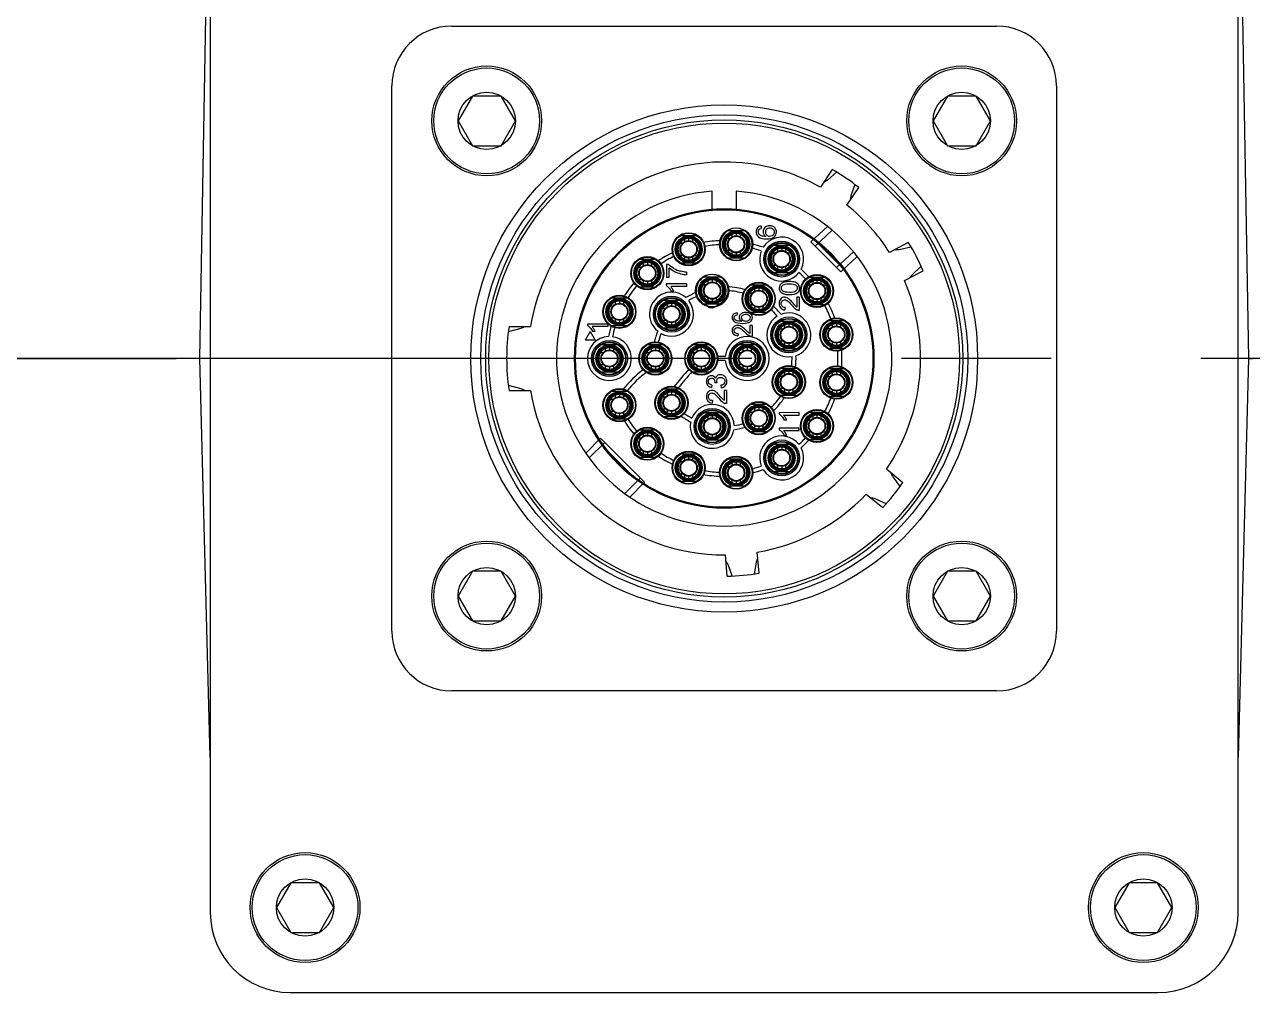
# Model space of a CAD drawing. Header units: millimetres. Extents: x 5828 to 6704, y 123 to 421.
# Drawn here: x 6415.138 to 6418.214, y 176.205 to 178.628 of the extents above; entities that cross this region are included whole.
import ezdxf

# ---------------------------------------------------------------- set-up
doc = ezdxf.new("R2010")
doc.units = ezdxf.units.MM
doc.linetypes.add('BANKLINE1', pattern=[5.5, 4, -1.5])
doc.linetypes.add('CENTER', pattern=[0.6, 0.375, -0.075, 0.075, -0.075])
doc.layers.add('00_COMPONENTS', color=7, linetype='BANKLINE1')
doc.layers.add('外形图', color=7, linetype='Continuous')

msp = doc.modelspace()

# ---------------------------------------------------------------- linework, layer by layer
at = {"layer": '00_COMPONENTS', "linetype": 'CENTER', "ltscale": 5}
msp.add_line((6455.9597, 177.7918), (6394.7489, 177.7918), dxfattribs=at)
at = {"layer": '外形图', "linetype": 'Continuous'}
for p, q in [((6415.5771, 177.7921), (6415.6015, 179.1903)), ((6418.18, 179.1903), (6418.2044, 177.7921)), ((6415.6032, 179.1796), (6415.6032, 176.4046)), ((6418.1783, 176.4046), (6418.1783, 179.1796)), ((6416.2082, 178.6246), (6417.5733, 178.6246)), ((6416.0582, 177.1096), (6416.0582, 178.4746)), ((6416.2599, 178.4493), (6416.224, 178.3871)), ((6416.3316, 178.4493), (6416.2599, 178.4493)), ((6416.3675, 178.3871), (6416.3316, 178.4493)), ((6417.4499, 178.4493), (6417.414, 178.3871)), ((6417.5216, 178.4493), (6417.4499, 178.4493)), ((6417.5575, 178.3871), (6417.5216, 178.4493)), ((6417.7233, 178.4746), (6417.7233, 177.1096)), ((6416.224, 178.3871), (6416.2599, 178.325)), ((6416.3316, 178.325), (6416.3675, 178.3871)), ((6417.414, 178.3871), (6417.4499, 178.325)), ((6417.5216, 178.325), (6417.5575, 178.3871)), ((6416.2599, 178.325), (6416.3316, 178.325)), ((6417.4499, 178.325), (6417.5216, 178.325)), ((6417.1615, 178.2651), (6417.1318, 178.221)), ((6417.1494, 178.239), (6417.1721, 178.2589)), ((6416.8607, 178.1659), (6416.8607, 178.211)), ((6416.9207, 178.211), (6416.9207, 178.1659)), ((6417.1981, 178.1763), (6417.2278, 178.2204)), ((6417.2181, 178.2279), (6417.2082, 178.1993)), ((6416.9445, 178.1121), (6416.8969, 178.1121)), ((6416.983, 178.1237), (6416.9835, 178.1176)), ((6417.1494, 178.123), (6417.1078, 178.0842)), ((6417.1184, 178.0735), (6417.1612, 178.1134)), ((6416.774, 178.0806), (6416.7885, 178.0806)), ((6416.8255, 178.0996), (6416.7779, 178.0996)), ((6416.7917, 178.0829), (6416.7917, 178.0955)), ((6416.8017, 178.0956), (6416.8017, 178.0856)), ((6416.8117, 178.0955), (6416.8117, 178.0829)), ((6416.893, 178.0931), (6416.9075, 178.0931)), ((6416.9107, 178.0954), (6416.9107, 178.108)), ((6416.9207, 178.1081), (6416.9207, 178.0981)), ((6416.9307, 178.108), (6416.9307, 178.0954)), ((6417.1078, 178.0842), (6417.1828, 178.0092)), ((6417.1259, 178.0803), (6417.1789, 178.0272)), ((6417.3519, 178.0826), (6417.3049, 178.0577)), ((6416.774, 178.0506), (6416.7885, 178.0506)), ((6416.7917, 178.0357), (6416.7917, 178.0483)), ((6416.8117, 178.0483), (6416.8117, 178.0357)), ((6416.893, 178.0631), (6416.9075, 178.0631)), ((6416.9107, 178.0482), (6416.9107, 178.0608)), ((6416.9207, 178.0581), (6416.9207, 178.0481)), ((6416.9307, 178.0608), (6416.9307, 178.0482)), ((6417.007, 178.0561), (6417.0215, 178.0561)), ((6417.0585, 178.0751), (6417.0109, 178.0751)), ((6417.0247, 178.0584), (6417.0247, 178.071)), ((6417.0347, 178.0711), (6417.0347, 178.0611)), ((6417.0447, 178.071), (6417.0447, 178.0584)), ((6417.1435, 178.0626), (6417.1443, 178.0633)), ((6417.2147, 178.0595), (6417.1722, 178.0198)), ((6417.1828, 178.0092), (6417.224, 178.0477)), ((6417.3289, 178.0653), (6417.3583, 178.0721)), ((6416.6705, 178.0206), (6416.685, 178.0206)), ((6416.722, 178.0396), (6416.6744, 178.0396)), ((6416.6882, 178.0229), (6416.6882, 178.0355)), ((6416.6982, 178.0356), (6416.6982, 178.0256)), ((6416.7082, 178.0355), (6416.7082, 178.0229)), ((6416.7465, 178.0272), (6416.7465, 177.9949)), ((6416.7513, 178.0272), (6416.7465, 178.0272)), ((6416.7524, 178.0194), (6416.7524, 177.9949)), ((6416.7779, 178.0316), (6416.8255, 178.0316)), ((6416.8017, 178.0456), (6416.8017, 178.0356)), ((6416.8969, 178.0441), (6416.9445, 178.0441)), ((6417.007, 178.0261), (6417.0215, 178.0261)), ((6417.0247, 178.0112), (6417.0247, 178.0238)), ((6417.0347, 178.0211), (6417.0347, 178.0111)), ((6417.0447, 178.0238), (6417.0447, 178.0112)), ((6417.162, 178.0457), (6417.1612, 178.0449)), ((6417.3843, 178.0232), (6417.3623, 178.0026)), ((6416.6705, 177.9906), (6416.685, 177.9906)), ((6416.6882, 177.9757), (6416.6882, 177.9883)), ((6416.6982, 177.9856), (6416.6982, 177.9756)), ((6416.7082, 177.9883), (6416.7082, 177.9757)), ((6416.7524, 177.9949), (6416.7465, 177.9949)), ((6416.7959, 178.0082), (6416.7959, 178.0019)), ((6416.8845, 177.9961), (6416.8369, 177.9961)), ((6416.8507, 177.9794), (6416.8507, 177.992)), ((6416.8607, 177.9921), (6416.8607, 177.9821)), ((6416.8707, 177.992), (6416.8707, 177.9794)), ((6417.0109, 178.0071), (6417.0585, 178.0071)), ((6417.147, 177.9951), (6417.0994, 177.9951)), ((6417.1132, 177.9784), (6417.1132, 177.991)), ((6417.1232, 177.9911), (6417.1232, 177.9811)), ((6417.1332, 177.991), (6417.1332, 177.9784)), ((6417.3425, 177.987), (6417.3894, 178.012)), ((6416.6744, 177.9716), (6416.722, 177.9716)), ((6416.7457, 177.9787), (6416.7457, 177.9748)), ((6416.7959, 177.9787), (6416.7457, 177.9787)), ((6416.7959, 177.9726), (6416.7568, 177.9726)), ((6416.7642, 177.9603), (6416.7582, 177.9603)), ((6416.7959, 177.9787), (6416.7959, 177.9726)), ((6416.833, 177.9771), (6416.8475, 177.9771)), ((6416.9495, 177.9566), (6416.964, 177.9566)), ((6417.001, 177.9756), (6416.9534, 177.9756)), ((6416.9672, 177.9589), (6416.9672, 177.9715)), ((6416.9772, 177.9716), (6416.9772, 177.9616)), ((6416.9872, 177.9715), (6416.9872, 177.9589)), ((6417.0955, 177.9761), (6417.11, 177.9761)), ((6416.6005, 177.9241), (6416.615, 177.9241)), ((6416.652, 177.9431), (6416.6044, 177.9431)), ((6416.6182, 177.9264), (6416.6182, 177.939)), ((6416.6282, 177.9391), (6416.6282, 177.9291)), ((6416.6382, 177.939), (6416.6382, 177.9264)), ((6416.7825, 177.9371), (6416.7349, 177.9371)), ((6416.7487, 177.9204), (6416.7487, 177.933)), ((6416.7587, 177.9331), (6416.7587, 177.9231)), ((6416.7687, 177.933), (6416.7687, 177.9204)), ((6416.833, 177.9471), (6416.8475, 177.9471)), ((6416.8845, 177.9281), (6416.8369, 177.9281)), ((6416.8507, 177.9322), (6416.8507, 177.9448)), ((6416.8607, 177.9421), (6416.8607, 177.9321)), ((6416.8707, 177.9448), (6416.8707, 177.9322)), ((6416.9495, 177.9266), (6416.964, 177.9266)), ((6416.9672, 177.9117), (6416.9672, 177.9243)), ((6416.9872, 177.9243), (6416.9872, 177.9117)), ((6417.0728, 177.9456), (6417.0728, 177.921)), ((6417.0787, 177.9456), (6417.0728, 177.9456)), ((6417.0787, 177.9456), (6417.0787, 177.9125)), ((6417.0955, 177.9461), (6417.11, 177.9461)), ((6417.0994, 177.9271), (6417.147, 177.9271)), ((6417.1132, 177.9312), (6417.1132, 177.9438)), ((6417.1232, 177.9411), (6417.1232, 177.9311)), ((6417.1332, 177.9438), (6417.1332, 177.9312)), ((6416.6005, 177.8941), (6416.615, 177.8941)), ((6416.731, 177.9181), (6416.7455, 177.9181)), ((6416.9158, 177.8962), (6416.9166, 177.8979)), ((6416.9229, 177.9064), (6416.9233, 177.9014)), ((6417.001, 177.9076), (6416.9534, 177.9076)), ((6416.9772, 177.9216), (6416.9772, 177.9116)), ((6417.0436, 177.92), (6417.0429, 177.9137)), ((6416.3504, 177.8596), (6416.3818, 177.868)), ((6416.3516, 177.8721), (6416.4053, 177.8721)), ((6416.5486, 177.8784), (6416.5486, 177.8745)), ((6416.5988, 177.8784), (6416.5486, 177.8784)), ((6416.5988, 177.8723), (6416.5597, 177.8723)), ((6416.5988, 177.8784), (6416.5988, 177.8723)), ((6416.6044, 177.8751), (6416.652, 177.8751)), ((6416.6182, 177.8792), (6416.6182, 177.8918)), ((6416.6282, 177.8891), (6416.6282, 177.8791)), ((6416.6382, 177.8918), (6416.6382, 177.8792)), ((6416.731, 177.8881), (6416.7455, 177.8881)), ((6416.7349, 177.8691), (6416.7825, 177.8691)), ((6416.7487, 177.8732), (6416.7487, 177.8858)), ((6416.7587, 177.8831), (6416.7587, 177.8731)), ((6416.7687, 177.8858), (6416.7687, 177.8732)), ((6416.9547, 177.875), (6416.9547, 177.8549)), ((6416.9606, 177.875), (6416.9547, 177.875)), ((6416.9606, 177.875), (6416.9606, 177.8479)), ((6417.025, 177.8661), (6417.0395, 177.8661)), ((6417.0765, 177.8851), (6417.0289, 177.8851)), ((6417.0427, 177.8684), (6417.0427, 177.881)), ((6417.0527, 177.8811), (6417.0527, 177.8711)), ((6417.0627, 177.881), (6417.0627, 177.8684)), ((6417.144, 177.8671), (6417.1585, 177.8671)), ((6417.1955, 177.8861), (6417.1479, 177.8861)), ((6417.1617, 177.8694), (6417.1617, 177.882)), ((6417.1717, 177.8821), (6417.1717, 177.8721)), ((6417.1817, 177.882), (6417.1817, 177.8694)), ((6416.5547, 177.8595), (6416.5422, 177.8379)), ((6416.5672, 177.8379), (6416.5422, 177.8379)), ((6416.5547, 177.8595), (6416.5672, 177.8379)), ((6416.5671, 177.86), (6416.5611, 177.86)), ((6416.9255, 177.854), (6416.9249, 177.8489)), ((6417.025, 177.8361), (6417.0395, 177.8361)), ((6417.0427, 177.8212), (6417.0427, 177.8338)), ((6417.0627, 177.8338), (6417.0627, 177.8212)), ((6417.144, 177.8371), (6417.1585, 177.8371)), ((6417.1617, 177.8222), (6417.1617, 177.8348)), ((6417.1717, 177.8321), (6417.1717, 177.8221)), ((6417.1817, 177.8348), (6417.1817, 177.8222)), ((6416.5755, 177.8071), (6416.59, 177.8071)), ((6416.627, 177.8261), (6416.5794, 177.8261)), ((6416.5932, 177.8094), (6416.5932, 177.822)), ((6416.6032, 177.8221), (6416.6032, 177.8121)), ((6416.6132, 177.822), (6416.6132, 177.8094)), ((6416.6905, 177.8071), (6416.705, 177.8071)), ((6416.742, 177.8261), (6416.6944, 177.8261)), ((6416.7082, 177.8094), (6416.7082, 177.822)), ((6416.7182, 177.8221), (6416.7182, 177.8121)), ((6416.7282, 177.822), (6416.7282, 177.8094)), ((6416.8055, 177.8071), (6416.82, 177.8071)), ((6416.857, 177.8261), (6416.8094, 177.8261)), ((6416.8232, 177.8094), (6416.8232, 177.822)), ((6416.8332, 177.8221), (6416.8332, 177.8121)), ((6416.8432, 177.822), (6416.8432, 177.8094)), ((6416.9205, 177.8071), (6416.935, 177.8071)), ((6416.972, 177.8261), (6416.9244, 177.8261)), ((6416.9382, 177.8094), (6416.9382, 177.822)), ((6416.9482, 177.8221), (6416.9482, 177.8121)), ((6416.9582, 177.822), (6416.9582, 177.8094)), ((6417.0289, 177.8171), (6417.0765, 177.8171)), ((6417.0527, 177.8311), (6417.0527, 177.8211)), ((6417.1479, 177.8181), (6417.1955, 177.8181)), ((6414.9397, 177.7921), (6415.5174, 177.7921)), ((6415.5771, 177.7921), (6415.5671, 177.7921)), ((6415.6032, 176.7941), (6415.5771, 177.7921)), ((6416.5755, 177.7771), (6416.59, 177.7771)), ((6416.5932, 177.7622), (6416.5932, 177.7748)), ((6416.6032, 177.7721), (6416.6032, 177.7621)), ((6416.6132, 177.7748), (6416.6132, 177.7622)), ((6416.6905, 177.7771), (6416.705, 177.7771)), ((6416.7082, 177.7622), (6416.7082, 177.7748)), ((6416.7182, 177.7721), (6416.7182, 177.7621)), ((6416.7282, 177.7748), (6416.7282, 177.7622)), ((6416.8055, 177.7771), (6416.82, 177.7771)), ((6416.8232, 177.7622), (6416.8232, 177.7748)), ((6416.8332, 177.7721), (6416.8332, 177.7621)), ((6416.8432, 177.7748), (6416.8432, 177.7622)), ((6416.8935, 177.7971), (6416.8729, 177.7971)), ((6416.8935, 177.7871), (6416.8729, 177.7871)), ((6416.9205, 177.7771), (6416.935, 177.7771)), ((6416.9382, 177.7622), (6416.9382, 177.7748)), ((6416.9482, 177.7721), (6416.9482, 177.7621)), ((6416.9582, 177.7748), (6416.9582, 177.7622)), ((6418.2044, 177.7921), (6418.1783, 176.7941)), ((6418.2044, 177.7921), (6418.2141, 177.7921)), ((6416.627, 177.7581), (6416.5794, 177.7581)), ((6416.742, 177.7581), (6416.6944, 177.7581)), ((6416.857, 177.7581), (6416.8094, 177.7581)), ((6416.9244, 177.7581), (6416.972, 177.7581)), ((6417.025, 177.7481), (6417.0395, 177.7481)), ((6417.0765, 177.7671), (6417.0289, 177.7671)), ((6417.0427, 177.7504), (6417.0427, 177.763)), ((6417.0527, 177.7631), (6417.0527, 177.7531)), ((6417.0627, 177.763), (6417.0627, 177.7504)), ((6417.144, 177.7471), (6417.1585, 177.7471)), ((6417.1955, 177.7661), (6417.1479, 177.7661)), ((6417.1617, 177.7494), (6417.1617, 177.762)), ((6417.1717, 177.7621), (6417.1717, 177.7521)), ((6417.1817, 177.762), (6417.1817, 177.7494)), ((6416.3818, 177.7162), (6416.3504, 177.7246)), ((6416.3516, 177.7121), (6416.4053, 177.7121)), ((6416.652, 177.7091), (6416.6044, 177.7091)), ((6416.7825, 177.7151), (6416.7349, 177.7151)), ((6416.7487, 177.6984), (6416.7487, 177.711)), ((6416.7587, 177.7111), (6416.7587, 177.7011)), ((6416.7687, 177.711), (6416.7687, 177.6984)), ((6416.8601, 177.7255), (6416.8591, 177.7193)), ((6416.8673, 177.7325), (6416.8672, 177.7315)), ((6416.8726, 177.7308), (6416.8672, 177.7315)), ((6416.8723, 177.7324), (6416.8726, 177.7308)), ((6416.8823, 177.7249), (6416.8831, 177.7187)), ((6416.8904, 177.7121), (6416.8904, 177.6876)), ((6416.8963, 177.7121), (6416.8904, 177.7121)), ((6416.8963, 177.7121), (6416.8963, 177.679)), ((6417.025, 177.7181), (6417.0395, 177.7181)), ((6417.0427, 177.7032), (6417.0427, 177.7158)), ((6417.0527, 177.7131), (6417.0527, 177.7031)), ((6417.0627, 177.7158), (6417.0627, 177.7032)), ((6417.144, 177.7171), (6417.1585, 177.7171)), ((6417.1617, 177.7022), (6417.1617, 177.7148)), ((6417.1717, 177.7121), (6417.1717, 177.7021)), ((6417.1817, 177.7148), (6417.1817, 177.7022)), ((6416.6005, 177.6901), (6416.615, 177.6901)), ((6416.6182, 177.6924), (6416.6182, 177.705)), ((6416.6282, 177.7051), (6416.6282, 177.6951)), ((6416.6382, 177.705), (6416.6382, 177.6924)), ((6416.731, 177.6961), (6416.7455, 177.6961)), ((6416.8612, 177.6865), (6416.8606, 177.6802)), ((6417.0765, 177.6991), (6417.0289, 177.6991)), ((6417.1479, 177.6981), (6417.1955, 177.6981)), ((6416.6005, 177.6601), (6416.615, 177.6601)), ((6416.6182, 177.6452), (6416.6182, 177.6578)), ((6416.6282, 177.6551), (6416.6282, 177.6451)), ((6416.6382, 177.6578), (6416.6382, 177.6452)), ((6416.731, 177.6661), (6416.7455, 177.6661)), ((6416.7487, 177.6512), (6416.7487, 177.6638)), ((6416.7587, 177.6611), (6416.7587, 177.6511)), ((6416.7687, 177.6638), (6416.7687, 177.6512)), ((6416.8845, 177.6561), (6416.8369, 177.6561)), ((6416.8507, 177.6394), (6416.8507, 177.652)), ((6416.8607, 177.6521), (6416.8607, 177.6421)), ((6416.8707, 177.652), (6416.8707, 177.6394)), ((6416.9495, 177.6576), (6416.964, 177.6576)), ((6417.001, 177.6766), (6416.9534, 177.6766)), ((6416.9672, 177.6599), (6416.9672, 177.6725)), ((6416.9772, 177.6726), (6416.9772, 177.6626)), ((6416.9872, 177.6725), (6416.9872, 177.6599)), ((6417.0788, 177.6565), (6417.0286, 177.6564)), ((6417.0286, 177.6564), (6417.0286, 177.6524)), ((6417.0397, 177.6502), (6417.0788, 177.6503)), ((6417.0788, 177.6503), (6417.0788, 177.6565)), ((6417.147, 177.6571), (6417.0994, 177.6571)), ((6417.1132, 177.6404), (6417.1132, 177.653)), ((6417.1232, 177.6531), (6417.1232, 177.6431)), ((6417.1332, 177.653), (6417.1332, 177.6404)), ((6416.6044, 177.6411), (6416.652, 177.6411)), ((6416.7349, 177.6471), (6416.7825, 177.6471)), ((6416.833, 177.6371), (6416.8475, 177.6371)), ((6416.9495, 177.6276), (6416.964, 177.6276)), ((6416.9672, 177.6127), (6416.9672, 177.6253)), ((6416.9772, 177.6226), (6416.9772, 177.6126)), ((6416.9872, 177.6253), (6416.9872, 177.6127)), ((6417.0789, 177.6176), (6417.0287, 177.6175)), ((6417.0287, 177.6175), (6417.0287, 177.6136)), ((6417.0471, 177.638), (6417.0412, 177.638)), ((6417.0789, 177.6115), (6417.0789, 177.6176)), ((6417.0955, 177.6381), (6417.11, 177.6381)), ((6416.581, 177.5927), (6416.5438, 177.5554)), ((6416.6913, 177.4824), (6416.581, 177.5927)), ((6416.6705, 177.5936), (6416.685, 177.5936)), ((6416.722, 177.6126), (6416.6744, 177.6126)), ((6416.6882, 177.5959), (6416.6882, 177.6085)), ((6416.6982, 177.6086), (6416.6982, 177.5986)), ((6416.7082, 177.6085), (6416.7082, 177.5959)), ((6416.833, 177.6071), (6416.8475, 177.6071)), ((6416.8369, 177.5881), (6416.8845, 177.5881)), ((6416.8507, 177.5922), (6416.8507, 177.6048)), ((6416.8607, 177.6021), (6416.8607, 177.5921)), ((6416.8707, 177.6048), (6416.8707, 177.5922)), ((6417.001, 177.6086), (6416.9534, 177.6086)), ((6417.0398, 177.6114), (6417.0789, 177.6115)), ((6417.0472, 177.5991), (6417.0412, 177.5991)), ((6417.0955, 177.6081), (6417.11, 177.6081)), ((6417.0994, 177.5891), (6417.147, 177.5891)), ((6417.1132, 177.5932), (6417.1132, 177.6058)), ((6417.1232, 177.6031), (6417.1232, 177.5931)), ((6417.1332, 177.6058), (6417.1332, 177.5932)), ((6416.5526, 177.543), (6416.5916, 177.5821)), ((6416.6018, 177.5578), (6416.6564, 177.5031)), ((6416.6705, 177.5636), (6416.685, 177.5636)), ((6416.6882, 177.5487), (6416.6882, 177.5613)), ((6416.6982, 177.5586), (6416.6982, 177.5486)), ((6416.7082, 177.5613), (6416.7082, 177.5487)), ((6417.007, 177.5581), (6417.0215, 177.5581)), ((6417.0585, 177.5771), (6417.0109, 177.5771)), ((6417.0247, 177.5604), (6417.0247, 177.573)), ((6417.0347, 177.5731), (6417.0347, 177.5631)), ((6417.0447, 177.573), (6417.0447, 177.5604)), ((6416.6744, 177.5446), (6416.722, 177.5446)), ((6416.774, 177.5336), (6416.7885, 177.5336)), ((6416.8255, 177.5526), (6416.7779, 177.5526)), ((6416.7917, 177.5359), (6416.7917, 177.5485)), ((6416.8017, 177.5486), (6416.8017, 177.5386)), ((6416.8117, 177.5485), (6416.8117, 177.5359)), ((6416.9445, 177.5401), (6416.8969, 177.5401)), ((6416.9107, 177.5234), (6416.9107, 177.536)), ((6416.9207, 177.5361), (6416.9207, 177.5261)), ((6416.9307, 177.536), (6416.9307, 177.5234)), ((6417.007, 177.5281), (6417.0215, 177.5281)), ((6417.0247, 177.5132), (6417.0247, 177.5258)), ((6417.0447, 177.5258), (6417.0447, 177.5132)), ((6416.774, 177.5036), (6416.7885, 177.5036)), ((6416.7917, 177.4887), (6416.7917, 177.5013)), ((6416.8017, 177.4986), (6416.8017, 177.4886)), ((6416.8117, 177.5013), (6416.8117, 177.4887)), ((6416.893, 177.5211), (6416.9075, 177.5211)), ((6417.0109, 177.5091), (6417.0585, 177.5091)), ((6417.0347, 177.5231), (6417.0347, 177.5131)), ((6417.3383, 177.4811), (6417.297, 177.5146)), ((6417.3134, 177.4955), (6417.3312, 177.4711)), ((6416.6807, 177.493), (6416.6417, 177.4539)), ((6416.6541, 177.4451), (6416.6913, 177.4824)), ((6416.7779, 177.4846), (6416.8255, 177.4846)), ((6416.893, 177.4911), (6416.9075, 177.4911)), ((6416.9445, 177.4721), (6416.8969, 177.4721)), ((6416.9107, 177.4762), (6416.9107, 177.4888)), ((6416.9207, 177.4861), (6416.9207, 177.4761)), ((6416.9307, 177.4888), (6416.9307, 177.4762)), ((6417.2467, 177.4524), (6417.288, 177.419)), ((6417.2963, 177.428), (6417.2687, 177.4403)), ((6416.8983, 177.2472), (6416.8936, 177.3001)), ((6416.971, 177.282), (6416.9658, 177.2523)), ((6416.978, 177.2541), (6416.9733, 177.3071)), ((6416.2599, 177.2592), (6416.224, 177.1971)), ((6416.3316, 177.2592), (6416.2599, 177.2592)), ((6416.3675, 177.1971), (6416.3316, 177.2592)), ((6416.9106, 177.2475), (6416.9003, 177.2758)), ((6417.4499, 177.2592), (6417.414, 177.1971)), ((6417.5216, 177.2592), (6417.4499, 177.2592)), ((6417.5575, 177.1971), (6417.5216, 177.2592)), ((6416.224, 177.1971), (6416.2599, 177.135)), ((6416.3316, 177.135), (6416.3675, 177.1971)), ((6417.414, 177.1971), (6417.4499, 177.135)), ((6417.5216, 177.135), (6417.5575, 177.1971)), ((6416.2599, 177.135), (6416.3316, 177.135)), ((6417.4499, 177.135), (6417.5216, 177.135)), ((6417.5733, 176.9596), (6416.2082, 176.9596)), ((6415.8049, 176.4792), (6415.769, 176.4171)), ((6415.8766, 176.4792), (6415.8049, 176.4792)), ((6415.9125, 176.4171), (6415.8766, 176.4792)), ((6417.9049, 176.4792), (6417.869, 176.4171)), ((6417.9766, 176.4792), (6417.9049, 176.4792)), ((6418.0125, 176.4171), (6417.9766, 176.4792)), ((6415.769, 176.4171), (6415.8049, 176.355)), ((6415.8766, 176.355), (6415.9125, 176.4171)), ((6417.869, 176.4171), (6417.9049, 176.355)), ((6417.9766, 176.355), (6418.0125, 176.4171)), ((6415.8049, 176.355), (6415.8766, 176.355)), ((6417.9049, 176.355), (6417.9766, 176.355)), ((6415.8032, 176.2046), (6417.9783, 176.2046))]:
    msp.add_line(p, q, dxfattribs=at)
for points in [[(6416.9756, 178.1091), (6416.9758, 178.1072), (6416.9764, 178.1055), (6416.9773, 178.104)], [(6417.0151, 178.1038), (6417.0159, 178.1054), (6417.0164, 178.1071), (6417.0166, 178.1088)], [(6416.9179, 177.8993), (6416.9165, 177.8978), (6416.9157, 177.8962), (6416.9155, 177.8945)], [(6417.0695, 177.9236), (6417.0706, 177.9226), (6417.0717, 177.9218), (6417.0728, 177.921)], [(6417.0787, 177.9125), (6417.0773, 177.9125), (6417.0758, 177.9128), (6417.0744, 177.9132)], [(6416.9547, 177.8549), (6416.9536, 177.8555), (6416.9525, 177.8562), (6416.9514, 177.857)], [(6416.8723, 177.7323), (6416.872, 177.7338), (6416.8719, 177.7352)], [(6416.8871, 177.6902), (6416.8882, 177.6892), (6416.8893, 177.6883), (6416.8904, 177.6876)], [(6416.8963, 177.679), (6416.8949, 177.6791), (6416.8934, 177.6793), (6416.892, 177.6797)]]:
    msp.add_lwpolyline(points, dxfattribs=at)
for centre, radius in [((6416.2957, 178.3871), 0.1375), ((6416.2957, 178.3871), 0.1325), ((6417.4857, 178.3871), 0.1375), ((6417.4857, 178.3871), 0.1325), ((6416.2957, 178.3871), 0.0718), ((6417.4857, 178.3871), 0.0718), ((6416.8907, 177.7921), 0.635), ((6416.8907, 177.7921), 0.61), ((6416.8907, 177.7921), 0.5975), ((6416.8907, 177.7921), 0.5895), ((6416.8907, 177.7921), 0.375), ((6416.8907, 177.7921), 0.3725), ((6416.9207, 178.0781), 0.0415), ((6416.9207, 178.0781), 0.034), ((6416.9207, 178.0781), 0.0315), ((6416.8017, 178.0656), 0.0415), ((6416.8017, 178.0656), 0.04), ((6416.8017, 178.0656), 0.034), ((6416.8017, 178.0656), 0.0315), ((6416.8017, 178.0656), 0.03), ((6416.8017, 178.0656), 0.0275), ((6416.8017, 178.0656), 0.0215), ((6416.8017, 178.0656), 0.02), ((6416.9207, 178.0781), 0.03), ((6416.9207, 178.0781), 0.0275), ((6416.9207, 178.0781), 0.0215), ((6416.9207, 178.0781), 0.02), ((6417.0347, 178.0411), 0.045), ((6417.0347, 178.0411), 0.0415), ((6417.0347, 178.0411), 0.04), ((6416.6982, 178.0056), 0.0415), ((6417.0347, 178.0411), 0.034), ((6417.0347, 178.0411), 0.0315), ((6417.0347, 178.0411), 0.03), ((6417.0347, 178.0411), 0.0275), ((6417.0347, 178.0411), 0.0215), ((6417.0347, 178.0411), 0.02), ((6416.6982, 178.0056), 0.04), ((6416.6982, 178.0056), 0.034), ((6416.6982, 178.0056), 0.0315), ((6416.6982, 178.0056), 0.03), ((6416.6982, 178.0056), 0.0275), ((6416.6982, 178.0056), 0.0215), ((6416.6982, 178.0056), 0.02), ((6416.8607, 177.9621), 0.0415), ((6416.8607, 177.9621), 0.034), ((6416.8607, 177.9621), 0.0315), ((6416.8607, 177.9621), 0.03), ((6416.8607, 177.9621), 0.0275), ((6417.1232, 177.9611), 0.0415), ((6417.1232, 177.9611), 0.04), ((6417.1232, 177.9611), 0.034), ((6417.1232, 177.9611), 0.0315), ((6417.1232, 177.9611), 0.03), ((6417.1232, 177.9611), 0.0275), ((6416.8607, 177.9621), 0.0215), ((6416.8607, 177.9621), 0.02), ((6416.9772, 177.9416), 0.0415), ((6416.9772, 177.9416), 0.04), ((6416.9772, 177.9416), 0.034), ((6416.9772, 177.9416), 0.0315), ((6416.9772, 177.9416), 0.03), ((6416.9772, 177.9416), 0.0275), ((6416.9772, 177.9416), 0.0215), ((6416.9772, 177.9416), 0.02), ((6417.1232, 177.9611), 0.0215), ((6417.1232, 177.9611), 0.02), ((6416.6282, 177.9091), 0.0415), ((6416.6282, 177.9091), 0.04), ((6416.6282, 177.9091), 0.034), ((6416.6282, 177.9091), 0.0315), ((6416.6282, 177.9091), 0.03), ((6416.6282, 177.9091), 0.0275), ((6416.6282, 177.9091), 0.0215), ((6416.6282, 177.9091), 0.02), ((6416.7587, 177.9031), 0.045), ((6416.7587, 177.9031), 0.0415), ((6416.7587, 177.9031), 0.04), ((6416.7587, 177.9031), 0.034), ((6416.7587, 177.9031), 0.0315), ((6416.7587, 177.9031), 0.03), ((6416.7587, 177.9031), 0.0275), ((6416.7587, 177.9031), 0.0215), ((6416.7587, 177.9031), 0.02), ((6417.0527, 177.8511), 0.045), ((6417.1717, 177.8521), 0.0415), ((6417.0527, 177.8511), 0.0415), ((6417.0527, 177.8511), 0.04), ((6417.0527, 177.8511), 0.034), ((6417.0527, 177.8511), 0.0315), ((6417.0527, 177.8511), 0.03), ((6417.0527, 177.8511), 0.0275), ((6417.0527, 177.8511), 0.0215), ((6417.0527, 177.8511), 0.02), ((6417.1717, 177.8521), 0.04), ((6417.1717, 177.8521), 0.034), ((6417.1717, 177.8521), 0.0315), ((6417.1717, 177.8521), 0.03), ((6417.1717, 177.8521), 0.0275), ((6417.1717, 177.8521), 0.0215), ((6417.1717, 177.8521), 0.02), ((6416.6032, 177.7921), 0.045), ((6416.6032, 177.7921), 0.0415), ((6416.6032, 177.7921), 0.04), ((6416.7182, 177.7921), 0.0415), ((6416.7182, 177.7921), 0.04), ((6416.8332, 177.7921), 0.0415), ((6416.8332, 177.7921), 0.04), ((6416.9482, 177.7921), 0.045), ((6416.9482, 177.7921), 0.0415), ((6416.9482, 177.7921), 0.04), ((6416.6032, 177.7921), 0.034), ((6416.6032, 177.7921), 0.0315), ((6416.6032, 177.7921), 0.03), ((6416.6032, 177.7921), 0.0275), ((6416.6032, 177.7921), 0.0215), ((6416.6032, 177.7921), 0.02), ((6416.7182, 177.7921), 0.034), ((6416.7182, 177.7921), 0.0315), ((6416.7182, 177.7921), 0.03), ((6416.7182, 177.7921), 0.0275), ((6416.7182, 177.7921), 0.0215), ((6416.7182, 177.7921), 0.02), ((6416.8332, 177.7921), 0.034), ((6416.8332, 177.7921), 0.0315), ((6416.8332, 177.7921), 0.03), ((6416.8332, 177.7921), 0.0275), ((6416.8332, 177.7921), 0.0215), ((6416.8332, 177.7921), 0.02), ((6416.9482, 177.7921), 0.034), ((6416.9482, 177.7921), 0.0315), ((6416.9482, 177.7921), 0.03), ((6416.9482, 177.7921), 0.0275), ((6416.9482, 177.7921), 0.0215), ((6416.9482, 177.7921), 0.02), ((6417.0527, 177.7331), 0.0415), ((6417.0527, 177.7331), 0.04), ((6417.1717, 177.7321), 0.0415), ((6417.1717, 177.7321), 0.04), ((6417.0527, 177.7331), 0.034), ((6417.0527, 177.7331), 0.0315), ((6417.0527, 177.7331), 0.03), ((6417.0527, 177.7331), 0.0275), ((6417.0527, 177.7331), 0.0215), ((6417.0527, 177.7331), 0.02), ((6417.1717, 177.7321), 0.034), ((6417.1717, 177.7321), 0.0315), ((6417.1717, 177.7321), 0.03), ((6417.1717, 177.7321), 0.0275), ((6417.1717, 177.7321), 0.0215), ((6417.1717, 177.7321), 0.02), ((6416.6282, 177.6751), 0.0415), ((6416.6282, 177.6751), 0.04), ((6416.6282, 177.6751), 0.034), ((6416.7587, 177.6811), 0.0415), ((6416.7587, 177.6811), 0.04), ((6416.7587, 177.6811), 0.034), ((6416.7587, 177.6811), 0.0315), ((6416.7587, 177.6811), 0.03), ((6416.6282, 177.6751), 0.0315), ((6416.6282, 177.6751), 0.03), ((6416.6282, 177.6751), 0.0275), ((6416.6282, 177.6751), 0.0215), ((6416.6282, 177.6751), 0.02), ((6416.7587, 177.6811), 0.0275), ((6416.7587, 177.6811), 0.0215), ((6416.7587, 177.6811), 0.02), ((6416.9772, 177.6426), 0.0415), ((6416.9772, 177.6426), 0.04), ((6416.8607, 177.6221), 0.045), ((6416.8607, 177.6221), 0.0415), ((6416.8607, 177.6221), 0.04), ((6416.8607, 177.6221), 0.034), ((6416.8607, 177.6221), 0.0315), ((6416.8607, 177.6221), 0.03), ((6416.8607, 177.6221), 0.0275), ((6416.9772, 177.6426), 0.034), ((6416.9772, 177.6426), 0.0315), ((6416.9772, 177.6426), 0.03), ((6416.9772, 177.6426), 0.0275), ((6416.9772, 177.6426), 0.0215), ((6416.9772, 177.6426), 0.02), ((6417.1232, 177.6231), 0.0415), ((6417.1232, 177.6231), 0.04), ((6417.1232, 177.6231), 0.034), ((6417.1232, 177.6231), 0.0315), ((6417.1232, 177.6231), 0.03), ((6417.1232, 177.6231), 0.0275), ((6416.6982, 177.5786), 0.0415), ((6416.6982, 177.5786), 0.04), ((6416.8607, 177.6221), 0.0215), ((6416.8607, 177.6221), 0.02), ((6417.1232, 177.6231), 0.0215), ((6417.1232, 177.6231), 0.02), ((6416.6982, 177.5786), 0.034), ((6416.6982, 177.5786), 0.0315), ((6416.6982, 177.5786), 0.03), ((6416.6982, 177.5786), 0.0275), ((6416.6982, 177.5786), 0.0215), ((6416.6982, 177.5786), 0.02), ((6417.0347, 177.5431), 0.045), ((6416.8017, 177.5186), 0.0415), ((6416.8017, 177.5186), 0.04), ((6417.0347, 177.5431), 0.0415), ((6417.0347, 177.5431), 0.04), ((6417.0347, 177.5431), 0.034), ((6417.0347, 177.5431), 0.0315), ((6417.0347, 177.5431), 0.03), ((6417.0347, 177.5431), 0.0275), ((6417.0347, 177.5431), 0.0215), ((6417.0347, 177.5431), 0.02), ((6416.8017, 177.5186), 0.034), ((6416.8017, 177.5186), 0.0315), ((6416.8017, 177.5186), 0.03), ((6416.8017, 177.5186), 0.0275), ((6416.8017, 177.5186), 0.0215), ((6416.8017, 177.5186), 0.02), ((6416.9207, 177.5061), 0.0415), ((6416.9207, 177.5061), 0.04), ((6416.9207, 177.5061), 0.034), ((6416.9207, 177.5061), 0.0315), ((6416.9207, 177.5061), 0.03), ((6416.9207, 177.5061), 0.0275), ((6416.9207, 177.5061), 0.0215), ((6416.9207, 177.5061), 0.02), ((6416.2957, 177.1971), 0.1375), ((6416.2957, 177.1971), 0.1325), ((6417.4857, 177.1971), 0.1375), ((6417.4857, 177.1971), 0.1325), ((6416.2957, 177.1971), 0.0718), ((6417.4857, 177.1971), 0.0718), ((6415.8407, 176.4171), 0.1375), ((6415.8407, 176.4171), 0.1325), ((6417.9408, 176.4171), 0.1375), ((6417.9408, 176.4171), 0.1325), ((6415.8407, 176.4171), 0.0718), ((6417.9408, 176.4171), 0.0718)]:
    msp.add_circle(centre, radius, dxfattribs=at)
for centre, radius, start, end in [((6416.2082, 178.4746), 0.15, 90, 180), ((6417.5733, 178.4746), 0.15, 0, 90), ((6416.8907, 177.7921), 0.492, 60.6633, 170.6421), ((6416.8907, 177.7921), 0.545, 51.791, 60.209), ((6417.133, 178.2579), 0.025, 287.8696, 311), ((6416.8907, 177.7921), 0.42, 94.096, 85.904), ((6416.8907, 177.7921), 0.492, 32.6633, 51.3367), ((6417.2319, 178.1912), 0.025, 161, 184.1304), ((6416.9207, 178.0781), 0.04, 0.8245, 0), ((6416.8017, 178.0656), 0.0268, 111.9338, 248.0662), ((6416.8017, 178.0656), 0.0268, 291.9338, 68.0662), ((6416.8907, 177.7921), 0.295, 91.7494, 100.2868), ((6416.9207, 178.0781), 0.0268, 111.9338, 248.0662), ((6416.9207, 178.0781), 0.0268, 291.9338, 68.0662), ((6416.8907, 177.7921), 0.295, 70.6951, 76.2743), ((6417.0347, 178.0411), 0.055, 332.2463, 147.6709), ((6416.8907, 177.7921), 0.545, 23.791, 32.209), ((6416.8907, 177.7921), 0.295, 115.7642, 124.3039), ((6416.8907, 177.7921), 0.285, 116.0197, 124.0409), ((6416.8907, 177.7921), 0.285, 92.0073, 100.0313), ((6416.8907, 177.7921), 0.285, 70.9691, 76.0164), ((6417.0347, 178.0411), 0.055, 158.2028, 321.7153), ((6417.0347, 178.0411), 0.0268, 111.9338, 248.0662), ((6417.0347, 178.0411), 0.0268, 291.9338, 68.0662), ((6417.3233, 178.0897), 0.025, 259.8696, 283), ((6416.6982, 178.0056), 0.0268, 111.9338, 248.0662), ((6416.6982, 178.0056), 0.0268, 291.9338, 68.0662), ((6416.805, 178.0894), 0.0821, 240.7223, 253.8493), ((6416.8607, 177.9621), 0.04, 14.1604, 200.016), ((6416.8607, 177.9621), 0.0268, 111.9338, 248.0662), ((6416.8607, 177.9621), 0.0268, 291.9338, 68.0662), ((6416.8907, 177.7921), 0.285, 44.0118, 48.9509), ((6416.8907, 177.7921), 0.295, 43.747, 49.2222), ((6417.1232, 177.9611), 0.0268, 111.9338, 248.0662), ((6417.1232, 177.9611), 0.0268, 291.9338, 68.0662), ((6416.8907, 177.7921), 0.492, 325.6633, 23.3367), ((6417.3793, 177.9843), 0.025, 133, 156.1304), ((6416.8907, 177.7921), 0.295, 139.7742, 148.2435), ((6416.8907, 177.7921), 0.285, 140.0372, 147.9767), ((6416.7587, 177.9031), 0.055, 48.8217, 231.0567), ((6416.8907, 177.7921), 0.18, 112.8133, 122.1511), ((6416.8607, 177.9621), 0.04, 200.016, 14.1604), ((6416.8907, 177.7921), 0.18, 72.7541, 87.2027), ((6416.8907, 177.7921), 0.17, 73.3206, 86.6281), ((6416.9772, 177.9416), 0.0268, 111.9338, 248.0662), ((6416.9772, 177.9416), 0.0268, 291.9338, 68.0662), ((6416.6282, 177.9091), 0.0268, 111.9338, 248.0662), ((6416.6282, 177.9091), 0.0268, 291.9338, 68.0662), ((6416.7587, 177.9031), 0.0268, 111.9338, 248.0662), ((6416.7587, 177.9031), 0.055, 241.7097, 38.4771), ((6416.7587, 177.9031), 0.0268, 291.9338, 68.0662), ((6416.8907, 177.7921), 0.1703, 113.3824, 121.486), ((6416.8907, 177.7921), 0.18, 37.8, 47.139), ((6416.8907, 177.7921), 0.285, 20.0546, 28.0136), ((6416.8907, 177.7921), 0.295, 19.7848, 28.2785), ((6417.0527, 177.8511), 0.055, 121.7242, 278.2988), ((6416.8907, 177.7921), 0.17, 38.4806, 46.5724), ((6417.0527, 177.8511), 0.055, 288.954, 111.069), ((6416.8907, 177.7921), 0.545, 171.5591, 188.4409), ((6416.3754, 177.8922), 0.025, 285, 306.7381), ((6416.8907, 177.7921), 0.295, 163.7101, 169.2647), ((6416.8907, 177.7921), 0.285, 163.9769, 168.9855), ((6417.0527, 177.8511), 0.0268, 111.9338, 248.0662), ((6417.0527, 177.8511), 0.0268, 291.9338, 68.0662), ((6417.1717, 177.8521), 0.0268, 111.9338, 248.0662), ((6417.1717, 177.8521), 0.0268, 291.9338, 68.0662), ((6416.6032, 177.7921), 0.055, 92.4352, 81.8995), ((6416.8907, 177.7921), 0.18, 157.7273, 167.1978), ((6416.8907, 177.7921), 0.17, 158.4043, 166.6124), ((6416.9482, 177.7921), 0.055, 185.2159, 174.7841), ((6416.6032, 177.7921), 0.0268, 111.9338, 248.0662), ((6416.6032, 177.7921), 0.0268, 291.9338, 68.0662), ((6416.7182, 177.7921), 0.0268, 111.9338, 248.0662), ((6416.7182, 177.7921), 0.0268, 291.9338, 68.0662), ((6416.8332, 177.7921), 0.0268, 111.9338, 248.0662), ((6416.8332, 177.7921), 0.0268, 291.9338, 68.0662), ((6416.9482, 177.7921), 0.0268, 111.9338, 248.0662), ((6416.9482, 177.7921), 0.0268, 291.9338, 68.0662), ((6416.8907, 177.7921), 0.285, 355.9487, 4.0513), ((6416.8907, 177.7921), 0.295, 355.6789, 4.3211), ((6416.8907, 177.7921), 0.17, 353.3815, 1.5424), ((6416.8907, 177.7921), 0.18, 352.7884, 2.223), ((6416.8674, 177.53), 0.295, 127.227, 141.3785), ((6416.8674, 177.53), 0.285, 126.7639, 140.7026), ((6417.239, 177.3534), 0.6, 136.5836, 142.2526), ((6417.239, 177.3534), 0.59, 136.5528, 141.8664), ((6417.0527, 177.7331), 0.0268, 111.9338, 248.0662), ((6417.0527, 177.7331), 0.0268, 291.9338, 68.0662), ((6417.1717, 177.7321), 0.0268, 111.9338, 248.0662), ((6417.1717, 177.7321), 0.0268, 291.9338, 68.0662), ((6416.3754, 177.6921), 0.025, 53.2619, 75), ((6416.8907, 177.7921), 0.492, 189.3579, 270.3367), ((6416.6282, 177.6751), 0.0268, 111.9338, 248.0662), ((6416.6282, 177.6751), 0.0268, 291.9338, 68.0662), ((6416.7587, 177.6811), 0.0268, 111.9338, 248.0662), ((6416.7587, 177.6811), 0.0268, 291.9338, 68.0662), ((6416.8907, 177.7921), 0.17, 313.4276, 326.5955), ((6416.8907, 177.7921), 0.18, 312.861, 327.1886), ((6416.8907, 177.7921), 0.285, 331.9864, 339.9454), ((6416.8907, 177.7921), 0.295, 331.7215, 340.2152), ((6416.8907, 177.7921), 0.18, 232.8621, 242.205), ((6416.8907, 177.7921), 0.17, 233.4503, 241.5381), ((6416.8607, 177.6221), 0.055, 1.921, 158.063), ((6416.9772, 177.6426), 0.0268, 111.9338, 248.0662), ((6416.9772, 177.6426), 0.0268, 291.9338, 68.0662), ((6417.1232, 177.6231), 0.0268, 111.9338, 248.0662), ((6417.1232, 177.6231), 0.0268, 291.9338, 68.0662), ((6416.8907, 177.7921), 0.295, 211.7565, 220.2258), ((6416.8907, 177.7921), 0.285, 212.0233, 219.9628), ((6416.8607, 177.6221), 0.055, 168.7096, 351.2745), ((6416.8607, 177.6221), 0.0268, 111.9338, 248.0662), ((6416.8607, 177.6221), 0.0268, 291.9338, 68.0662), ((6416.8907, 177.7921), 0.18, 277.779, 287.2459), ((6416.8907, 177.7921), 0.17, 278.446, 286.6794), ((6416.6982, 177.5786), 0.0268, 111.9338, 248.0662), ((6416.6982, 177.5786), 0.0268, 291.9338, 68.0662), ((6417.0347, 177.5431), 0.055, 38.2856, 201.7983), ((6416.8907, 177.7921), 0.285, 311.0518, 315.9882), ((6416.8907, 177.7921), 0.295, 310.7778, 316.253), ((6416.8907, 177.7921), 0.285, 235.9591, 243.9803), ((6417.0347, 177.5431), 0.055, 212.3291, 27.7537), ((6417.0347, 177.5431), 0.0268, 111.9338, 248.0662), ((6417.0347, 177.5431), 0.0268, 291.9338, 68.0662), ((6416.8907, 177.7921), 0.295, 235.6961, 244.2358), ((6416.8017, 177.5186), 0.0268, 111.9338, 248.0662), ((6416.8017, 177.5186), 0.0268, 291.9338, 68.0662), ((6416.9207, 177.5061), 0.0268, 111.9338, 248.0662), ((6416.9207, 177.5061), 0.0268, 291.9338, 68.0662), ((6416.8907, 177.7921), 0.295, 259.7132, 268.2506), ((6416.8907, 177.7921), 0.285, 259.9687, 267.9927), ((6416.8907, 177.7921), 0.285, 283.9836, 289.0343), ((6416.8907, 177.7921), 0.295, 283.7257, 289.3049), ((6417.3337, 177.5102), 0.025, 192.8696, 216), ((6416.8907, 177.7921), 0.545, 316.791, 325.209), ((6416.8907, 177.7921), 0.492, 279.6633, 316.3367), ((6417.2586, 177.4175), 0.025, 66, 89.1304), ((6416.8768, 177.2673), 0.025, 20, 43.1304), ((6416.9956, 177.2777), 0.025, 146.8696, 170), ((6416.8907, 177.7921), 0.545, 270.791, 279.209), ((6416.2082, 177.1096), 0.15, 180, 270), ((6417.5733, 177.1096), 0.15, 270, 0), ((6415.8032, 176.4046), 0.2, 180, 270), ((6417.9783, 176.4046), 0.2, 270, 0)]:
    msp.add_arc(centre, radius, start, end, dxfattribs=at)
for points in [[(6416.9739, 178.1192), (6416.9717, 178.1166), (6416.9706, 178.1134), (6416.9706, 178.1095)], [(6416.9706, 178.1095), (6416.9706, 178.1042), (6416.9725, 178.1), (6416.9763, 178.0969)], [(6416.983, 178.1237), (6416.9791, 178.1232), (6416.9761, 178.1217), (6416.9739, 178.1192)], [(6416.9756, 178.1091), (6416.9756, 178.1116), (6416.9765, 178.1136), (6416.9783, 178.1153)], [(6416.9783, 178.1153), (6416.9793, 178.1163), (6416.9811, 178.1171), (6416.9835, 178.1176)], [(6416.9929, 178.1203), (6416.9899, 178.1174), (6416.9883, 178.1139), (6416.9883, 178.1098)], [(6416.9883, 178.1098), (6416.9883, 178.1075), (6416.9889, 178.1052), (6416.99, 178.1031)], [(6417.0045, 178.1246), (6416.9998, 178.1246), (6416.9959, 178.1231), (6416.9929, 178.1203)], [(6416.9968, 178.1156), (6416.9948, 178.1137), (6416.9938, 178.1114), (6416.9938, 178.1086)], [(6417.0049, 178.1183), (6417.0015, 178.1183), (6416.9987, 178.1174), (6416.9968, 178.1156)], [(6417.0133, 178.1225), (6417.0106, 178.1239), (6417.0077, 178.1246), (6417.0045, 178.1246)], [(6417.0134, 178.1155), (6417.0114, 178.1174), (6417.0085, 178.1183), (6417.0049, 178.1183)], [(6417.0195, 178.117), (6417.0181, 178.1193), (6417.016, 178.1212), (6417.0133, 178.1225)], [(6417.0166, 178.1088), (6417.0166, 178.1114), (6417.0156, 178.1136), (6417.0134, 178.1155)], [(6417.016, 178.0964), (6417.0198, 178.0996), (6417.0216, 178.1038), (6417.0216, 178.1089)], [(6417.0216, 178.1089), (6417.0216, 178.1119), (6417.0209, 178.1146), (6417.0195, 178.117)], [(6416.9763, 178.0969), (6416.9807, 178.0934), (6416.9877, 178.0916), (6416.9974, 178.0916)], [(6416.9834, 178.0994), (6416.9807, 178.1005), (6416.9787, 178.1021), (6416.9773, 178.104)], [(6416.995, 178.0977), (6416.99, 178.0977), (6416.9862, 178.0983), (6416.9834, 178.0994)], [(6416.99, 178.1031), (6416.9911, 178.101), (6416.9927, 178.0992), (6416.995, 178.0977)], [(6416.9938, 178.1086), (6416.9938, 178.1058), (6416.9948, 178.1034), (6416.9968, 178.1015)], [(6416.9968, 178.1015), (6416.9987, 178.0996), (6417.0014, 178.0986), (6417.0046, 178.0986)], [(6416.9974, 178.0916), (6417.006, 178.0916), (6417.0123, 178.0932), (6417.016, 178.0964)], [(6417.0046, 178.0986), (6417.0067, 178.0986), (6417.0087, 178.0991), (6417.0107, 178.1)], [(6417.0107, 178.1), (6417.0126, 178.1009), (6417.0141, 178.1021), (6417.0151, 178.1038)], [(6416.7648, 178.0178), (6416.7592, 178.0209), (6416.7547, 178.024), (6416.7513, 178.0272)], [(6416.7524, 178.0194), (6416.756, 178.0162), (6416.7604, 178.0133), (6416.7655, 178.0105)], [(6416.7655, 178.0105), (6416.7707, 178.0078), (6416.7761, 178.0056), (6416.7816, 178.0042)], [(6416.7816, 178.0042), (6416.7872, 178.0027), (6416.792, 178.0019), (6416.7959, 178.0019)], [(6416.7959, 178.0082), (6416.7909, 178.0085), (6416.7864, 178.0093), (6416.7822, 178.0105)], [(6416.7457, 177.9748), (6416.7479, 177.9737), (6416.7501, 177.9719), (6416.7524, 177.9693)], [(6416.7524, 177.9693), (6416.7547, 177.9667), (6416.7566, 177.9637), (6416.7582, 177.9603)], [(6416.761, 177.9668), (6416.7596, 177.9692), (6416.7582, 177.9711), (6416.7568, 177.9726)], [(6416.7642, 177.9603), (6416.7635, 177.9622), (6416.7624, 177.9644), (6416.761, 177.9668)], [(6416.9007, 177.9618), (6416.9003, 177.9405), (6416.857, 177.9038), (6416.8495, 177.9237)], [(6417.0301, 177.9755), (6417.029, 177.9735), (6417.0285, 177.9711), (6417.0285, 177.9684)], [(6417.0285, 177.9684), (6417.0285, 177.9648), (6417.0295, 177.9618), (6417.0314, 177.9594)], [(6417.0348, 177.9805), (6417.0327, 177.9792), (6417.0312, 177.9775), (6417.0301, 177.9755)], [(6417.0314, 177.9594), (6417.0334, 177.957), (6417.0362, 177.9552), (6417.0398, 177.9539)], [(6417.0376, 177.9755), (6417.0349, 177.9736), (6417.0336, 177.9712), (6417.0336, 177.9684)], [(6417.0336, 177.9684), (6417.0336, 177.9655), (6417.0348, 177.9633), (6417.0372, 177.9616)], [(6417.0422, 177.9836), (6417.0393, 177.9829), (6417.0368, 177.9818), (6417.0348, 177.9805)], [(6417.0372, 177.9616), (6417.0402, 177.9595), (6417.0458, 177.9584), (6417.054, 177.9584)], [(6417.054, 177.9784), (6417.0458, 177.9784), (6417.0404, 177.9774), (6417.0376, 177.9755)], [(6417.054, 177.9847), (6417.0491, 177.9847), (6417.0452, 177.9844), (6417.0422, 177.9836)], [(6417.0682, 177.9829), (6417.0646, 177.9841), (6417.0599, 177.9847), (6417.054, 177.9847)], [(6417.0704, 177.9755), (6417.0677, 177.9774), (6417.0622, 177.9784), (6417.054, 177.9784)], [(6417.054, 177.9584), (6417.0623, 177.9584), (6417.0677, 177.9594), (6417.0704, 177.9613)], [(6417.054, 177.9521), (6417.0634, 177.9521), (6417.0702, 177.9538), (6417.0744, 177.9571)], [(6417.0766, 177.9775), (6417.0746, 177.9799), (6417.0719, 177.9817), (6417.0682, 177.9829)], [(6417.0745, 177.9684), (6417.0745, 177.9712), (6417.0731, 177.9736), (6417.0704, 177.9755)], [(6417.0704, 177.9613), (6417.0732, 177.9632), (6417.0745, 177.9656), (6417.0745, 177.9684)], [(6417.0744, 177.9571), (6417.0778, 177.9598), (6417.0795, 177.9636), (6417.0795, 177.9684)], [(6417.0795, 177.9684), (6417.0795, 177.9721), (6417.0786, 177.9751), (6417.0766, 177.9775)], [(6417.0325, 177.9413), (6417.0298, 177.9385), (6417.0285, 177.9347), (6417.0285, 177.9299)], [(6417.0285, 177.9299), (6417.0285, 177.9251), (6417.0297, 177.9213), (6417.0322, 177.9185)], [(6417.0424, 177.9455), (6417.0384, 177.9455), (6417.0351, 177.9441), (6417.0325, 177.9413)], [(6417.0336, 177.9298), (6417.0336, 177.9326), (6417.0344, 177.9348), (6417.0361, 177.9366)], [(6417.0362, 177.9227), (6417.0345, 177.9244), (6417.0336, 177.9268), (6417.0336, 177.9298)], [(6417.0361, 177.9366), (6417.0378, 177.9383), (6417.0398, 177.9392), (6417.0422, 177.9392)], [(6417.0398, 177.9539), (6417.0434, 177.9527), (6417.0481, 177.9521), (6417.054, 177.9521)], [(6417.0422, 177.9392), (6417.0446, 177.9392), (6417.047, 177.9382), (6417.0496, 177.9363)], [(6417.0483, 177.9443), (6417.0464, 177.9451), (6417.0444, 177.9455), (6417.0424, 177.9455)], [(6417.0544, 177.9402), (6417.0523, 177.9421), (6417.0502, 177.9434), (6417.0483, 177.9443)], [(6417.0496, 177.9363), (6417.0522, 177.9344), (6417.0558, 177.9307), (6417.0602, 177.9253)], [(6417.0632, 177.9307), (6417.0595, 177.9351), (6417.0565, 177.9383), (6417.0544, 177.9402)], [(6417.0602, 177.9253), (6417.0631, 177.9218), (6417.0656, 177.9191), (6417.0678, 177.9172)], [(6417.0695, 177.9236), (6417.0684, 177.9246), (6417.0663, 177.927), (6417.0632, 177.9307)], [(6416.9136, 177.9026), (6416.9115, 177.9005), (6416.9104, 177.8979), (6416.9104, 177.8948)], [(6416.9104, 177.8948), (6416.9104, 177.8905), (6416.9125, 177.8869), (6416.9166, 177.8842)], [(6416.9229, 177.9064), (6416.9188, 177.9059), (6416.9158, 177.9047), (6416.9136, 177.9026)], [(6416.921, 177.8874), (6416.9173, 177.8892), (6416.9155, 177.8915), (6416.9155, 177.8945)], [(6416.9179, 177.8993), (6416.919, 177.9002), (6416.9208, 177.9009), (6416.9233, 177.9014)], [(6416.9326, 177.9035), (6416.9297, 177.9011), (6416.9282, 177.8983), (6416.9282, 177.895)], [(6416.9282, 177.895), (6416.9282, 177.8931), (6416.9288, 177.8912), (6416.9299, 177.8895)], [(6416.9444, 177.9072), (6416.9395, 177.9072), (6416.9356, 177.9059), (6416.9326, 177.9035)], [(6416.9366, 177.8997), (6416.9346, 177.8981), (6416.9336, 177.8963), (6416.9336, 177.894)], [(6416.9336, 177.894), (6416.9336, 177.8919), (6416.9346, 177.89), (6416.9366, 177.8883)], [(6416.9448, 177.902), (6416.9413, 177.902), (6416.9385, 177.9012), (6416.9366, 177.8997)], [(6416.9536, 177.9053), (6416.9508, 177.9066), (6416.9478, 177.9072), (6416.9444, 177.9072)], [(6416.9534, 177.8997), (6416.9513, 177.9012), (6416.9484, 177.902), (6416.9448, 177.902)], [(6416.9532, 177.8885), (6416.9554, 177.8902), (6416.9565, 177.8921), (6416.9565, 177.8944)], [(6416.9565, 177.8944), (6416.9565, 177.8964), (6416.9554, 177.8981), (6416.9534, 177.8997)], [(6416.9596, 177.9007), (6416.9583, 177.9026), (6416.9563, 177.9041), (6416.9536, 177.9053)], [(6416.9559, 177.8841), (6416.9597, 177.8868), (6416.9615, 177.8902), (6416.9615, 177.8944)], [(6416.9615, 177.8944), (6416.9615, 177.8966), (6416.9608, 177.8988), (6416.9596, 177.9007)], [(6417.0322, 177.9185), (6417.0347, 177.9157), (6417.0382, 177.9141), (6417.0429, 177.9137)], [(6417.0436, 177.92), (6417.0405, 177.92), (6417.038, 177.9209), (6417.0362, 177.9227)], [(6417.0678, 177.9172), (6417.07, 177.9154), (6417.0722, 177.914), (6417.0744, 177.9132)], [(6416.5486, 177.8745), (6416.5508, 177.8734), (6416.553, 177.8716), (6416.5553, 177.869)], [(6416.5553, 177.869), (6416.5576, 177.8664), (6416.5595, 177.8634), (6416.5611, 177.86)], [(6416.5639, 177.8665), (6416.5625, 177.8688), (6416.5611, 177.8708), (6416.5597, 177.8723)], [(6416.5671, 177.86), (6416.5664, 177.8619), (6416.5653, 177.8641), (6416.5639, 177.8665)], [(6416.9147, 177.8717), (6416.9119, 177.8696), (6416.9104, 177.8664), (6416.9104, 177.8622)], [(6416.9243, 177.8749), (6416.9207, 177.8749), (6416.9175, 177.8739), (6416.9147, 177.8717)], [(6416.9155, 177.8621), (6416.9155, 177.8642), (6416.9163, 177.866), (6416.9179, 177.8675)], [(6416.9166, 177.8842), (6416.9207, 177.8815), (6416.9276, 177.8801), (6416.9372, 177.8801)], [(6416.9179, 177.8675), (6416.9195, 177.869), (6416.9216, 177.8698), (6416.9242, 177.8698)], [(6416.9349, 177.8851), (6416.9287, 177.8851), (6416.9241, 177.8859), (6416.921, 177.8874)], [(6416.9242, 177.8698), (6416.9263, 177.8698), (6416.9287, 177.869), (6416.9313, 177.8676)], [(6416.9335, 177.8724), (6416.9305, 177.8741), (6416.9275, 177.8749), (6416.9243, 177.8749)], [(6416.9299, 177.8895), (6416.931, 177.8877), (6416.9327, 177.8863), (6416.9349, 177.8851)], [(6416.9313, 177.8676), (6416.9338, 177.8661), (6416.9375, 177.8631), (6416.9422, 177.8584)], [(6416.9451, 177.8628), (6416.9402, 177.8675), (6416.9364, 177.8707), (6416.9335, 177.8724)], [(6416.9366, 177.8883), (6416.9385, 177.8867), (6416.9411, 177.8859), (6416.9444, 177.8859)], [(6416.9372, 177.8801), (6416.946, 177.8801), (6416.9522, 177.8814), (6416.9559, 177.8841)], [(6416.9444, 177.8859), (6416.9481, 177.8859), (6416.951, 177.8867), (6416.9532, 177.8885)], [(6416.9514, 177.857), (6416.9503, 177.8579), (6416.9482, 177.8598), (6416.9451, 177.8628)], [(6416.9104, 177.8622), (6416.9104, 177.8584), (6416.9117, 177.8553), (6416.9141, 177.8529)], [(6416.9141, 177.8529), (6416.9165, 177.8506), (6416.9201, 177.8492), (6416.9249, 177.8489)], [(6416.9181, 177.8563), (6416.9164, 177.8578), (6416.9155, 177.8597), (6416.9155, 177.8621)], [(6416.9255, 177.854), (6416.9223, 177.854), (6416.9199, 177.8548), (6416.9181, 177.8563)], [(6416.9422, 177.8584), (6416.9462, 177.8543), (6416.9497, 177.8515), (6416.9526, 177.8501)], [(6416.9526, 177.8501), (6416.9556, 177.8485), (6416.9583, 177.8478), (6416.9606, 177.8479)], [(6416.8479, 177.7419), (6416.8467, 177.7396), (6416.8461, 177.7371), (6416.8461, 177.7344)], [(6416.8526, 177.7472), (6416.8506, 177.7459), (6416.849, 177.7442), (6416.8479, 177.7419)], [(6416.8511, 177.7345), (6416.8511, 177.7369), (6416.8519, 177.7389), (6416.8534, 177.7404)], [(6416.8591, 177.749), (6416.8568, 177.749), (6416.8547, 177.7484), (6416.8526, 177.7472)], [(6416.8534, 177.7404), (6416.8549, 177.7419), (6416.8567, 177.7427), (6416.859, 177.7427)], [(6416.859, 177.7427), (6416.8618, 177.7427), (6416.8639, 177.7416), (6416.8653, 177.7395)], [(6416.865, 177.7473), (6416.8632, 177.7484), (6416.8613, 177.749), (6416.8591, 177.749)], [(6416.8692, 177.7421), (6416.8682, 177.7444), (6416.8668, 177.7461), (6416.865, 177.7473)], [(6416.8653, 177.7395), (6416.8666, 177.7374), (6416.8673, 177.7351), (6416.8673, 177.7325)], [(6416.8735, 177.749), (6416.8713, 177.7474), (6416.8699, 177.745), (6416.8692, 177.7421)], [(6416.8719, 177.7352), (6416.8719, 177.738), (6416.8729, 177.7403), (6416.8747, 177.7422)], [(6416.8815, 177.7515), (6416.8783, 177.7515), (6416.8756, 177.7506), (6416.8735, 177.749)], [(6416.8747, 177.7422), (6416.8766, 177.744), (6416.8789, 177.7449), (6416.8817, 177.7449)], [(6416.8926, 177.7467), (6416.8896, 177.7499), (6416.8859, 177.7515), (6416.8815, 177.7515)], [(6416.8817, 177.7449), (6416.8846, 177.7449), (6416.8871, 177.7439), (6416.8891, 177.7419)], [(6416.8891, 177.7419), (6416.8911, 177.74), (6416.8921, 177.7375), (6416.8921, 177.7346)], [(6416.8972, 177.7346), (6416.8972, 177.7395), (6416.8957, 177.7435), (6416.8926, 177.7467)], [(6416.8461, 177.7344), (6416.8461, 177.7304), (6416.8473, 177.7271), (6416.8495, 177.7244)], [(6416.8495, 177.7244), (6416.8518, 177.7218), (6416.855, 177.7201), (6416.8591, 177.7193)], [(6416.86, 177.712), (6416.8561, 177.712), (6416.8527, 177.7106), (6416.8501, 177.7078)], [(6416.8534, 177.7285), (6416.8519, 177.7301), (6416.8511, 177.7321), (6416.8511, 177.7345)], [(6416.8601, 177.7255), (6416.8571, 177.7259), (6416.8549, 177.7269), (6416.8534, 177.7285)], [(6416.8659, 177.7108), (6416.864, 177.7116), (6416.862, 177.712), (6416.86, 177.712)], [(6416.872, 177.7067), (6416.8699, 177.7086), (6416.8678, 177.71), (6416.8659, 177.7108)], [(6416.8898, 177.7284), (6416.8883, 177.7267), (6416.8858, 177.7255), (6416.8823, 177.7249)], [(6416.8831, 177.7187), (6416.8873, 177.7191), (6416.8907, 177.7208), (6416.8933, 177.7237)], [(6416.8921, 177.7346), (6416.8921, 177.7322), (6416.8914, 177.7301), (6416.8898, 177.7284)], [(6416.8933, 177.7237), (6416.8959, 177.7266), (6416.8972, 177.7302), (6416.8972, 177.7346)], [(6416.8501, 177.7078), (6416.8474, 177.705), (6416.8461, 177.7012), (6416.8461, 177.6964)], [(6416.8461, 177.6964), (6416.8461, 177.6917), (6416.8474, 177.6879), (6416.8498, 177.6851)], [(6416.8498, 177.6851), (6416.8523, 177.6823), (6416.8559, 177.6806), (6416.8606, 177.6802)], [(6416.8512, 177.6963), (6416.8512, 177.6991), (6416.852, 177.7014), (6416.8537, 177.7031)], [(6416.8538, 177.6892), (6416.8521, 177.691), (6416.8512, 177.6933), (6416.8512, 177.6963)], [(6416.8537, 177.7031), (6416.8554, 177.7048), (6416.8574, 177.7057), (6416.8598, 177.7057)], [(6416.8612, 177.6865), (6416.8581, 177.6865), (6416.8556, 177.6874), (6416.8538, 177.6892)], [(6416.8598, 177.7057), (6416.8622, 177.7057), (6416.8647, 177.7048), (6416.8672, 177.7029)], [(6416.8672, 177.7029), (6416.8698, 177.7009), (6416.8734, 177.6973), (6416.8778, 177.6918)], [(6416.8808, 177.6973), (6416.8771, 177.7017), (6416.8741, 177.7048), (6416.872, 177.7067)], [(6416.8778, 177.6918), (6416.8807, 177.6883), (6416.8832, 177.6856), (6416.8854, 177.6838)], [(6416.8871, 177.6902), (6416.886, 177.6912), (6416.8839, 177.6936), (6416.8808, 177.6973)], [(6416.8854, 177.6838), (6416.8876, 177.6819), (6416.8898, 177.6806), (6416.892, 177.6797)], [(6417.0286, 177.6524), (6417.0308, 177.6513), (6417.033, 177.6495), (6417.0353, 177.647)], [(6417.0439, 177.6444), (6417.0425, 177.6468), (6417.0411, 177.6487), (6417.0397, 177.6502)], [(6417.0353, 177.647), (6417.0376, 177.6444), (6417.0396, 177.6414), (6417.0412, 177.638)], [(6417.0471, 177.638), (6417.0464, 177.6399), (6417.0454, 177.642), (6417.0439, 177.6444)], [(6417.0287, 177.6136), (6417.0309, 177.6125), (6417.0331, 177.6107), (6417.0354, 177.6081)], [(6417.0354, 177.6081), (6417.0377, 177.6055), (6417.0396, 177.6025), (6417.0412, 177.5991)], [(6417.044, 177.6056), (6417.0426, 177.608), (6417.0412, 177.6099), (6417.0398, 177.6114)], [(6417.0472, 177.5991), (6417.0465, 177.601), (6417.0454, 177.6032), (6417.044, 177.6056)]]:
    msp.add_open_spline(points, degree=3, dxfattribs=at)
msp.add_open_spline([(6415.5671, 177.7925), (6415.5661, 177.7925), (6415.5528, 177.7919), (6415.5394, 177.7921), (6415.527, 177.7922)], degree=3, knots=[0, 0, 0, 0, 0.072951, 1, 1, 1, 1], dxfattribs=at)

doc.saveas('drawing.dxf')
